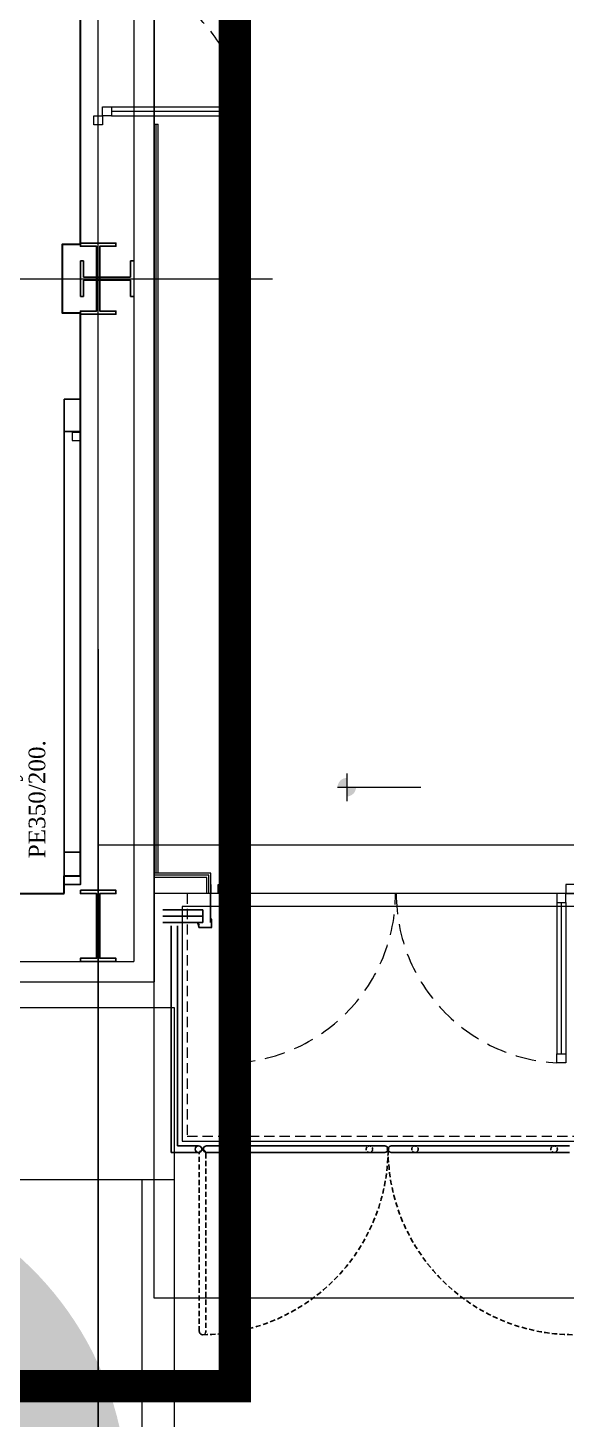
# Model space of a CAD drawing. Header units: centimetres. Extents: x 405464 to 563355, y 50011 to 66875.
# Drawn here: x 516845 to 517177, y 52015 to 52874 of the extents above; entities that cross this region are included whole.
import ezdxf
from ezdxf.enums import TextEntityAlignment as Align

# ---------------------------------------------------------------- set-up
doc = ezdxf.new("R2010")
doc.units = ezdxf.units.CM
for name, pattern in [('DASHDOT', [25.4, 12.7, -6.35, 0, -6.35]), ('DASHED2', [9.525, 6.35, -3.175]), ('HIDDEN', [9.525, 6.35, -3.175])]:
    doc.linetypes.add(name, pattern=pattern)
doc.layers.get('0').update_dxf_attribs({"lineweight": 9})
doc.layers.add('-MH_Ad', color=1, linetype='Continuous', lineweight=9, true_color=0xff0000)
doc.layers.add('DV_alçıpanel_duvar_yeni', color=1, linetype='Continuous', lineweight=20, true_color=0xff0000)
for name, color, linetype, lineweight in [('0-KRCN-MİMARİ-220526', 8, 'Continuous', 9), ('A_Aks', 30, 'DASHDOT', 9), ('A_Arka', 8, 'Continuous', 9), ('A_Bölme-Ex', 33, 'Continuous', 13), ('A_celik', 1, 'Continuous', 25), ('A_Duvar-alçiplak', 3, 'Continuous', 30), ('A_Kaplama', 191, 'Continuous', 20), ('A_Pencere Doğrama-Ex', 140, 'Continuous', 15), ('A_Text', 51, 'Continuous', 9), ('A_Tretuar', 33, 'Continuous', 9), ('D_Aluminyum', 140, 'Continuous', 18), ('D_Cam', 4, 'Continuous', 18), ('GC_Cephe_Sandvic_Panel', 151, 'Continuous', 25), ('M00_Mahal_No$0$MH_Alan', 51, 'Continuous', 9), ('MH_Alan', 51, 'Continuous', 9), ('MR_Basamak', 111, 'Continuous', 20), ('MR_Korkuluk', 131, 'Continuous', 25), ('PN_Aluminyum', 150, 'Continuous', 15), ('Y_Hidden_[Gizli]', 9, 'HIDDEN', 9)]:
    doc.layers.add(name, color=color, linetype=linetype, lineweight=lineweight)
doc.layers.add('alçıpan', color=3, linetype='Continuous')
doc.styles.add('M00_Mahal_No$0$Kalin01', font='swissk.ttf')
doc.styles.add('M00_Mahal_No$0$Normal', font='swiss.ttf')
doc.styles.add('MAHAL', font='swissc.ttf')
doc.styles.add('notlar', font='timesi.ttf')
doc.linetypes.add('BATTING', pattern='A,0.0001,-0.1,[134,ltypeshp.shx,S=0.1,R=0,X=-0.1,Y=0],-0.2,[134,ltypeshp.shx,S=0.1,R=180,X=0.1,Y=0],-0.1', length=0.4001)

# ---------------------------------------------------------------- blocks, each defined once
blk = doc.blocks.new('1_etap')
h = blk.add_hatch(color=8)
h.paths.add_polyline_path([(153.63, 91.42, 0.414214), (147.92, 85.7), (153.63, 85.7)])
h.paths.add_polyline_path([(159.34, 85.7), (153.63, 85.7), (153.63, 79.99, 0.414214)])
at = {"color": 8}
for points in [[(153.63, 94.27), (153.63, 77.13)], [(147.92, 85.7), (199.34, 85.7)]]:
    blk.add_lwpolyline(points, dxfattribs=at)
at = {"layer": 'A_Aks', "color": 8, "ltscale": 100}
for p, q in [((0, -588.11), (0, 5066.95)), ((0, 50), (1911.91, 50)), ((0, 50), (1911.91, 50))]:
    blk.add_line(p, q, dxfattribs=at)
at = {"layer": 'A_Kaplama', "color": 8}
for p, q in [((22, 3019), (22, -22)), ((34.5, 3019), (34.5, -34.5)), ((22, 495.45), (22, -22)), ((34.5, 495.45), (34.5, -34.5))]:
    blk.add_line(p, q, dxfattribs=at)
at = {"layer": 'D_Aluminyum', "color": 8}
for p, q in [((-2.75, 495.14), (-2.75, 500.64)), ((-2.75, 500.64), (2.75, 500.64)), ((2.75, 506.14), (8.25, 506.14)), ((2.75, 500.64), (2.75, 506.14)), ((8.25, 500.64), (2.75, 500.64)), ((2.75, 500.64), (2.75, 495.14)), ((8.25, 506.14), (8.25, 500.64)), ((87.41, 506.14), (81.91, 506.14)), ((81.91, 506.14), (81.91, 500.64)), ((81.91, 500.64), (87.41, 500.64)), ((87.41, 500.64), (87.41, 506.14)), ((2.75, 495.14), (-2.75, 495.14))]:
    blk.add_line(p, q, dxfattribs=at)
for points in [[(74.19, 25.5), (79.69, 25.5), (79.69, 20), (74.19, 20)], [(79.69, 20), (79.69, 14.5), (85.19, 14.5), (85.19, 20)], [(283.5, 20), (283.5, 14.5), (289, 14.5), (289, 20)], [(294.5, 25.5), (289, 25.5), (289, 20), (294.5, 20)], [(79.69, -84.66), (79.69, -79.16), (85.19, -79.16), (85.19, -84.66)], [(283.5, -84.66), (283.5, -79.16), (289, -79.16), (289, -84.66)]]:
    blk.add_lwpolyline(points, close=True, dxfattribs=at)
at = {"layer": 'D_Aluminyum', "color": 8, "linetype": 'DASHED2', "ltscale": 2}
for centre, radius, start, end in [((2.75, 500.64), 84.83, 3.71725, 90), ((78.94, 20), 104.8, 273.00833, 0), ((289, 20), 104.8, 180, 266.99167)]:
    blk.add_arc(centre, radius, start, end, dxfattribs=at)
at = {"layer": 'D_Cam', "color": 8}
for p, q in [((8.25, 506.14), (81.91, 506.14)), ((81.91, 503.39), (8.25, 503.39)), ((8.25, 500.64), (81.91, 500.64))]:
    blk.add_line(p, q, dxfattribs=at)
for points in [[(79.69, 14.5), (79.69, -79.16)], [(82.44, -79.16), (82.44, 14.5)], [(85.19, 14.5), (85.19, -79.16)], [(283.5, 14.5), (283.5, -79.16)], [(286.25, -79.16), (286.25, 14.5)], [(289, 14.5), (289, -79.16)]]:
    blk.add_lwpolyline(points, dxfattribs=at)
at = {"layer": 'DV_alçıpanel_duvar_yeni', "color": 8}
for p, q in [((34.5, 32.5), (34.5, 495.45)), ((34.5, 495.45), (37, 495.45)), ((35.75, 32.5), (35.75, 495.45)), ((37, 32.5), (37, 495.45)), ((69.69, 32.5), (34.5, 32.5)), ((68.44, 31.25), (34.5, 31.25)), ((67.19, 30), (34.5, 30)), ((67.19, 20), (67.19, 30)), ((68.44, 20), (68.44, 31.25)), ((69.69, 20), (69.69, 32.5))]:
    blk.add_line(p, q, dxfattribs=at)
at = {"layer": 'GC_Cephe_Sandvic_Panel', "color": 8}
for p, q in [((69.4, 20), (69.4, 2)), ((69.4, 20), (69.4, 2)), ((69.4, 20), (69.4, 2)), ((40, 10), (64.69, 10)), ((64.69, 10), (64.69, 2)), ((64.69, 2), (40, 2))]:
    blk.add_line(p, q, dxfattribs=at)
at = {"layer": 'GC_Cephe_Sandvic_Panel', "color": 8, "linetype": 'BATTING', "ltscale": 8}
blk.add_line((40, 6), (64.69, 6), dxfattribs=at)
at = {"layer": 'MR_Basamak', "color": 8}
for p, q in [((52, 12), (52, -133)), ((843.37, 12), (52, 12)), ((52, -133), (843.37, -133))]:
    blk.add_line(p, q, dxfattribs=at)
at = {"layer": 'MR_Korkuluk', "color": 8}
for p, q in [((45, -140), (45, 0)), ((49, -136), (49, 0)), ((62, -136), (49, -136)), ((67, -136), (177.15, -136)), ((291.3, -136), (181.15, -136)), ((62, -140), (45, -140)), ((177.15, -140), (67, -140)), ((181.15, -140), (291.3, -140))]:
    blk.add_line(p, q, dxfattribs=at)
at = {"layer": 'MR_Korkuluk', "color": 8, "linetype": 'HIDDEN', "ltscale": 0.5}
for p, q in [((62.5, -250.65), (62.5, -140.5)), ((66.5, -140.5), (66.5, -250.65))]:
    blk.add_line(p, q, dxfattribs=at)
at = {"layer": 'MR_Korkuluk', "color": 8}
for centre, radius in [((62, -138), 2), ((64.5, -138), 0.5), ((179.15, -138), 0.5)]:
    blk.add_circle(centre, radius, dxfattribs=at)
at = {"layer": 'MR_Korkuluk', "color": 8, "linetype": 'HIDDEN', "ltscale": 0.3}
for centre in [(81.63, -138), (167.63, -138), (195.78, -138), (281.78, -138)]:
    blk.add_circle(centre, 2, dxfattribs=at)
at = {"layer": 'MR_Korkuluk', "color": 8}
for centre, start, end in [((67, -138), 90, 270), ((177.15, -138), 270, 90), ((181.15, -138), 90, 270)]:
    blk.add_arc(centre, 2, start, end, dxfattribs=at)
at = {"layer": 'MR_Korkuluk', "color": 8, "linetype": 'HIDDEN', "ltscale": 0.5}
for centre, radius, start, end in [((64.5, -140.5), 2, 0, 180), ((64.5, -138), 114.65, 270, 0), ((293.8, -138), 114.65, 180, 270), ((64.5, -250.65), 2, 180, 360)]:
    blk.add_arc(centre, radius, start, end, dxfattribs=at)
at = {"layer": 'PN_Aluminyum', "color": 8}
for p, q in [((69.43, 20), (69.43, 2)), ((69.81, 25.5), (69.69, 25.5)), ((69.69, 25.5), (69.69, 25.38)), ((69.69, 25.38), (69.69, 25.38)), ((69.69, 25.38), (69.69, 20)), ((69.81, 20), (69.81, 25.5)), ((61.32, 1.73), (62.23, -1)), ((61.51, 1.95), (61.41, 1.92)), ((61.43, 1.77), (62.32, -0.88)), ((61.55, 1.84), (61.45, 1.81)), ((61.9, 0.87), (61.59, 1.82)), ((61.61, 1.3), (61.72, 1.34)), ((61.93, 0.35), (61.61, 1.3)), ((62.02, 0.91), (61.7, 1.86)), ((62.04, 0.39), (61.72, 1.34)), ((61.74, 1.8), (62.19, 0.44)), ((61.85, 1.84), (62.31, 0.48)), ((64.3, 2), (61.88, 2)), ((64.3, 1.88), (61.88, 1.88)), ((61.9, 0.87), (62.02, 0.91)), ((62.17, 0.4), (62.08, 0.37)), ((62.21, 0.29), (62.12, 0.26)), ((64.3, 1.88), (64.3, 2)), ((69.83, 4.1), (69.83, 3.25)), ((69.95, 3.25), (69.83, 3.25)), ((69.95, 4.1), (69.95, 3.25)), ((69.97, 3.79), (70.09, 3.79)), ((70.08, 4.25), (69.98, 4.25)), ((70.08, 4.13), (69.98, 4.13)), ((70.11, -0.88), (70.11, 4.1)), ((70.23, -1), (70.23, 4.1)), ((62.23, -1), (70.23, -1)), ((62.32, -0.88), (70.11, -0.88))]:
    blk.add_line(p, q, dxfattribs=at)
for centre, radius, start, end in [((61.46, 1.78), 0.15, 108.43495, 198.43495), ((61.46, 1.78), 0.03, 108.43495, 198.43495), ((61.56, 1.81), 0.15, 18.43495, 108.43495), ((61.56, 1.81), 0.03, 18.43495, 108.43495), ((61.88, 1.85), 0.15, 90, 198.43495), ((61.88, 1.85), 0.03, 90, 198.43495), ((62.07, 0.4), 0.15, 198.43495, 288.43495), ((62.07, 0.4), 0.03, 198.43495, 288.43495), ((62.16, 0.43), 0.03, 288.43495, 18.43495), ((62.16, 0.43), 0.15, 288.43495, 18.43495), ((69.98, 4.1), 0.15, 90, 180), ((69.98, 4.1), 0.03, 90, 180), ((70.08, 4.1), 0.15, 0, 90), ((70.08, 4.1), 0.03, 0, 90)]:
    blk.add_arc(centre, radius, start, end, dxfattribs=at)
at = {"layer": 'Y_Hidden_[Gizli]', "color": 8}
for p, q in [((838.37, 20), (55, 20)), ((55, 20), (55, -130)), ((55, -130), (838.37, -130))]:
    blk.add_line(p, q, dxfattribs=at)
at = {"color": 8, "linetype": 'ByBlock', "lineweight": -2}
for tag, height, style, p in [('MAHALNO', 15.68, 'M00_Mahal_No$0$Kalin01', (-1403.52, 5183, -22.72)), ('MAHALADI', 25.09, 'M00_Mahal_No$0$Normal', (-1403.52, 5151.64, -22.72)), ('MAHALNO', 9.8, 'M00_Mahal_No$0$Kalin01', (-1049.84, 5038.22)), ('MAHALADI', 15.68, 'M00_Mahal_No$0$Normal', (-1049.84, 5018.62)), ('MAHALNO', 19.6, 'M00_Mahal_No$0$Kalin01', (585.19, 4515.87)), ('MAHALADI', 31.36, 'M00_Mahal_No$0$Normal', (585.19, 4476.67)), ('MAHALNO', 19.6, 'M00_Mahal_No$0$Kalin01', (543.65, 3917.94)), ('MAHALADI', 31.36, 'M00_Mahal_No$0$Normal', (543.65, 3878.74)), ('MAHALNO', 19.6, 'M00_Mahal_No$0$Kalin01', (175.42, 3438.17)), ('MAHALADI', 31.36, 'M00_Mahal_No$0$Normal', (175.42, 3398.97)), ('MAHALNO', 15.68, 'M00_Mahal_No$0$Kalin01', (662.5, 3278.68)), ('MAHALADI', 25.09, 'M00_Mahal_No$0$Normal', (662.5, 3247.32)), ('MAHALNO', 9.8, 'M00_Mahal_No$0$Kalin01', (928.42, 2524.93)), ('MAHALADI', 15.68, 'M00_Mahal_No$0$Normal', (928.42, 2505.33)), ('MAHALNO', 19.6, 'M00_Mahal_No$0$Kalin01', (683.01, 1295.87)), ('MAHALADI', 31.36, 'M00_Mahal_No$0$Normal', (683.01, 1256.67))]:
    blk.add_attdef(tag, text='', height=height, dxfattribs=dict(at, style=style)).set_placement(p, align=Align.MIDDLE_CENTER)
at = {"layer": 'A_Pencere Doğrama-Ex', "color": 8, "style": 'MAHAL'}
for p in [(163.41, 4608.46), (585.7, 4362.45), (584.07, 3781.1), (404.74, 3207.04), (477.62, 2356.77), (647.13, 1093.28), (160.83, 91.11)]:
    blk.add_attdef('KOT', p, '', height=10, dxfattribs=at)
at = {"layer": 'M00_Mahal_No$0$MH_Alan', "color": 8, "style": 'M00_Mahal_No$0$Normal'}
for height, p in [(25.09, (-1403.52, 5114.01, -22.72)), (15.68, (-1049.84, 4995.1)), (31.36, (585.19, 4429.63)), (31.36, (543.65, 3831.7)), (31.36, (175.42, 3351.93)), (25.09, (662.5, 3209.69)), (15.68, (928.42, 2481.81)), (31.36, (683.01, 1209.63))]:
    blk.add_attdef('ALAN', text='', height=height, dxfattribs=at).set_placement(p, align=Align.MIDDLE_CENTER)
blk = doc.blocks.new('a_aks')
at = {"layer": 'A_Aks', "color": 8, "ltscale": 200}
for p, q in [((12530, 5308.05), (12530, -831.11)), ((12237.08, 457), (12637.81, 457)), ((-743.44, 57), (12633.63, 57))]:
    blk.add_line(p, q, dxfattribs=at)
blk = doc.blocks.new('mimari_yeni_durum')
at = {"transparency": 33554559}
h = blk.add_hatch(color=8, dxfattribs=at)
h.dxf.hatch_style = 1
h.set_gradient(color1=(128, 128, 128), color2=(214, 214, 214), name='INVSPHERICAL')
h.paths.add_polyline_path([(12548.06, -296.74, 0.653656), (12212.47, -149.72, 0.171763), (12167.93, -275.54, 0.653656), (12503.52, -422.57, 0.171763)])
h.paths.add_polyline_path([(12328.06, -296.74, -1), (12368.06, -296.74, -1)], flags=16)
at = {"layer": 'A_Aks', "color": 8, "linetype": 'ByBlock', "ltscale": 50}
blk.add_line((12530, -37.18), (12530, -134.72), dxfattribs=at)
at = {"layer": 'A_Arka', "color": 8}
blk.add_line((9982, 6.5), (12577, 6.5), dxfattribs=at)
at = {"layer": 'A_Bölme-Ex', "color": 8}
blk.add_lwpolyline([(12514, 357), (12519, 357), (12519, 362), (12514, 362)], close=True, dxfattribs=at)
at = {"layer": 'A_celik', "color": 8}
for p, q in [((12519, 446), (12519, 468)), ((12519, 468), (12521, 468)), ((12521, 468), (12521, 458)), ((12550, 458), (12550, 468)), ((12550, 468), (12552, 468)), ((12521, 458), (12550, 458)), ((12550, 456), (12521, 456)), ((12521, 456), (12521, 446)), ((12550, 446), (12550, 456)), ((12521, 446), (12519, 446)), ((12552, 446), (12550, 446))]:
    blk.add_line(p, q, dxfattribs=at)
for points in [[(12519, 479), (12541, 479), (12541, 477), (12531, 477), (12531, 437), (12541, 437), (12541, 435), (12519, 435), (12519, 437), (12529, 437), (12529, 477), (12519, 477), (12519, 479)], [(12519, 79), (12541, 79), (12541, 77), (12531, 77), (12531, 37), (12541, 37), (12541, 35), (12519, 35), (12519, 37), (12529, 37), (12529, 77), (12519, 77), (12519, 79)]]:
    blk.add_lwpolyline(points, dxfattribs=at)
at = {"layer": 'A_Duvar-alçiplak', "color": 8}
for p, q in [((12509, 77), (12509, 88)), ((12509, 88), (12519, 88)), ((12151, 77), (12509, 77))]:
    blk.add_line(p, q, dxfattribs=at)
at = {"layer": 'A_Duvar-alçiplak', "color": 8, "linetype": 'ByBlock'}
blk.add_line((12509, 88), (12519, 88), dxfattribs=at)
at = {"layer": 'A_Duvar-alçiplak', "color": 8}
blk.add_lwpolyline([(12519, 88), (12519, 435.75), (12508, 435.75), (12508, 478.25), (12519, 478.25), (12519, 835.75)], dxfattribs=at)
at = {"layer": 'A_Kaplama', "color": 8}
for p, q in [((9982, 35), (12552, 35)), ((9982, 22.5), (12564.5, 22.5))]:
    blk.add_line(p, q, dxfattribs=at)
at = {"layer": 'A_Tretuar', "color": 8}
for p, q in [((12577, 6.5), (12577, -496)), ((12577, -100), (1570, -100)), ((12557, -100), (12557, -476))]:
    blk.add_line(p, q, dxfattribs=at)
at = {"layer": 'alçıpan', "color": 8}
blk.add_lwpolyline([(12509, 82.5), (12509, 382.5), (12519, 382.5), (12519, 82.5), (12509, 82.5)], dxfattribs=at)
for points in [[(12509, 362.5), (12509, 382.5), (12519, 382.5), (12519, 362.5)], [(12509, 82.5), (12509, 102.5), (12519, 102.5), (12519, 82.5)]]:
    blk.add_lwpolyline(points, close=True, dxfattribs=at)
at = {"layer": 'A_Aks', "color": 8}
blk.add_blockref('a_aks', (0, 0), dxfattribs=at)
at = {"layer": 'A_Text', "color": 8, "linetype": 'ByBlock', "insert": (12469.87, 98.78), "char_height": 10.29, "attachment_point": 1, "rotation": 90, "style": 'notlar'}
blk.add_mtext_dynamic_manual_height_columns('{\\fTimes New Roman|b0|i0|c162|p18;Alüminyum Katlanır Pencere\\PPE350/200. }', width=296.0109, gutter_width=100, heights=[0], dxfattribs=at)
blk = doc.blocks.new('A$C17b1b0ad')
at = {"layer": 'MH_Alan', "color": 8}
blk.add_lwpolyline([(11077, 777), (12519, 777), (12519, 478.25), (12508, 478.25), (12508, 435.75), (12519, 435.75), (12519, 88), (12509, 88), (12509, 77), (12151, 77), (12151, 88), (12109, 88), (12109, 77), (11751, 77), (11751, 88), (11709, 88), (11709, 77), (11351, 77), (11351, 88), (11309, 88), (11309, 77), (11077, 77)], close=True, dxfattribs=at)
blk = doc.blocks.new('A$C9e52caec')
at = {"color": 8}
blk.add_blockref('1_etap', (12530, 57), dxfattribs=at)
at = {"color": 1, "linetype": 'DASHDOT', "ltscale": 250, "true_color": 0xe60000, "const_width": 20}
blk.add_lwpolyline([(50, 2495), (930, 2495), (930, 1707), (1765, 1707), (1765, 4249), (1550, 4249), (1550, 5141.5), (8706.98, 5141.5), (8706.98, 2644), (12614.5, 2644), (12614.5, -227.5), (-33, -227.5), (-33, 2495)], close=True, dxfattribs=at)
at = {"color": 8, "ltscale": 10}
for points in [[(12564.5, 4987), (14220, 4987), (14220, -173), (12564.5, -173)], [(12564.5, 4737), (13970, 4737), (13970, 77), (12564.5, 77)]]:
    blk.add_lwpolyline(points, close=True, dxfattribs=at)
at = {"layer": '-MH_Ad', "color": 8}
blk.add_blockref('A$C17b1b0ad', (0, 0), dxfattribs=at)
at = {"color": 8}
blk.add_blockref('mimari_yeni_durum', (0, 0), dxfattribs=at)

msp = doc.modelspace()

# ---------------------------------------------------------------- block references
at = {"layer": '0-KRCN-MİMARİ-220526', "rotation": 359.999999999997}
msp.add_blockref('A$C9e52caec', (504358.27, 52262.37, 74), dxfattribs=at)

doc.saveas('drawing.dxf')
